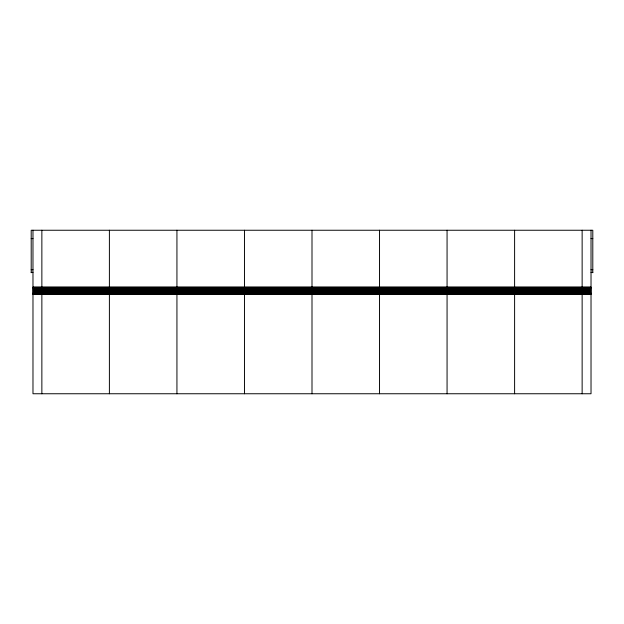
<?xml version="1.0" encoding="UTF-8"?>
<svg xmlns="http://www.w3.org/2000/svg" width="624" height="624" viewBox="0 0 624 624"><rect width="100%" height="100%" fill="white"/><g stroke="black" fill="none" stroke-linecap="round" stroke-linejoin="round"><path stroke-width="0.94" d="M31.2 238.602L32.978 238.602M591.022 238.602L592.8 238.602M31.2 269.701L32.978 269.701M591.022 269.701L592.8 269.701M31.2 272.368L32.978 272.368M591.022 272.368L592.8 272.368M32.978 287.118L591.022 287.118M32.978 287.297L591.022 287.297M32.978 287.648L591.022 287.648M32.978 288.187L591.022 288.187M32.978 288.896L591.022 288.896M32.978 289.786L591.022 289.786M32.978 290.675L591.022 290.675M32.978 291.564L591.022 291.564M32.978 292.453L591.022 292.453M32.978 293.163L591.022 293.163M32.978 293.693L591.022 293.693M32.978 294.052L591.022 294.052M32.978 294.232L591.022 294.232M592.8 272.727L592.8 230.248L31.2 230.248L31.2 272.727M591.022 230.248L591.022 393.752L32.978 393.752L32.978 230.248M582.137 230.248L582.137 393.752M514.605 230.248L514.605 393.752M447.065 230.248L447.065 393.752M379.532 230.248L379.532 393.752M312 230.248L312 393.752M244.468 230.248L244.468 393.752M176.935 230.248L176.935 393.752M109.395 230.248L109.395 393.752M41.863 230.248L41.863 393.752"/></g></svg>
